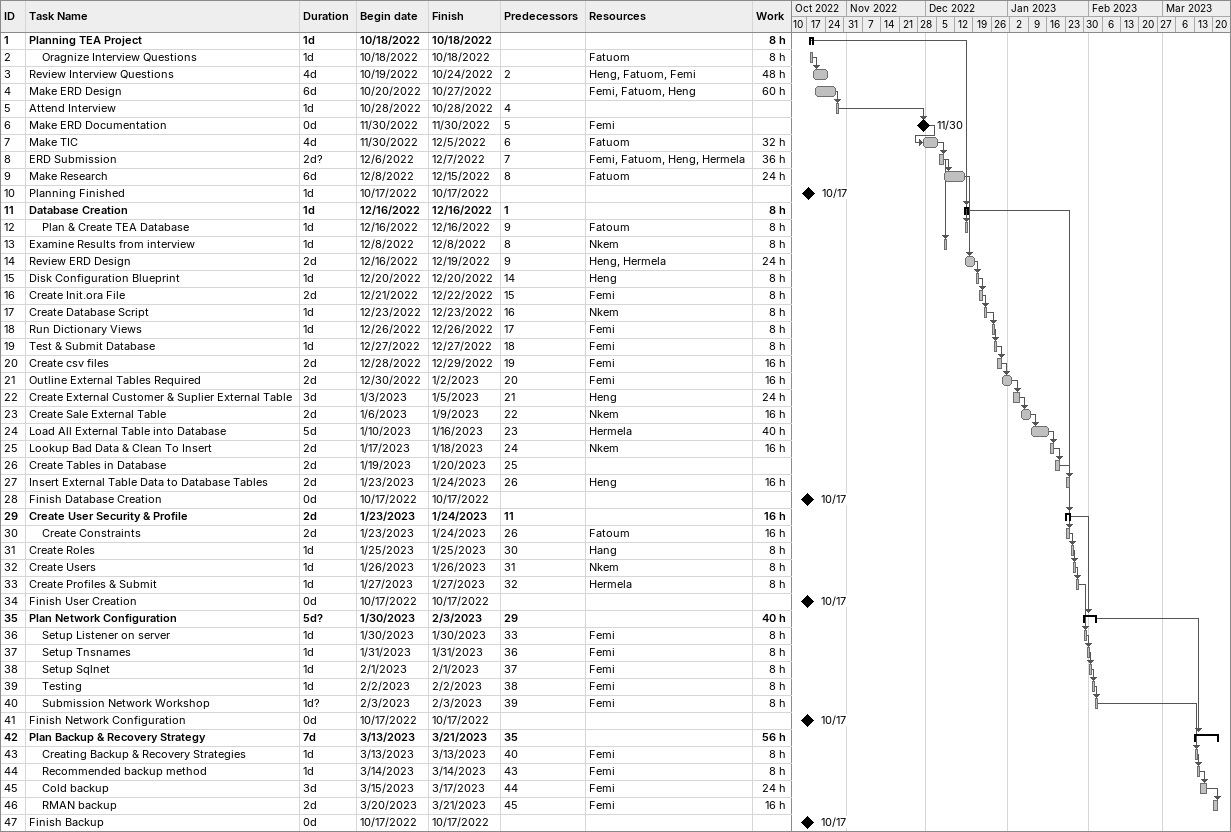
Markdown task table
| ID | Level | Task | Duration | Start | Finish | Predecessors | Resources | Work (h) |
|---|---|---|---|---|---|---|---|---|
| 1 | 1 | **Planning TEA Project** | 1d | 2022-10-18 | 2022-10-18 |  |  | 8 |
| 2 | 2 | Oragnize Interview Questions | 1d | 2022-10-18 | 2022-10-18 |  | Fatuom | 8 |
| 3 | 1 | Review Interview Questions | 4d | 2022-10-19 | 2022-10-24 | 2 | Heng, Fatuom, Femi | 48 |
| 4 | 1 | Make ERD Design | 6d | 2022-10-20 | 2022-10-27 |  | Femi, Fatuom, Heng | 60 |
| 5 | 1 | Attend Interview | 1d | 2022-10-28 | 2022-10-28 | 4 |  |  |
| 6 | 1 | Make ERD Documentation | 0d | 2022-11-30 | 2022-11-30 | 5 | Femi |  |
| 7 | 1 | Make TIC | 4d | 2022-11-30 | 2022-12-05 | 6 | Fatuom | 32 |
| 8 | 1 | ERD Submission | 2d? | 2022-12-06 | 2022-12-07 | 7 | Femi, Fatuom, Heng, Hermela | 36 |
| 9 | 1 | Make Research | 6d | 2022-12-08 | 2022-12-15 | 8 | Fatuom | 24 |
| 10 | 1 | Planning Finished | 1d | 2022-10-17 | 2022-10-17 |  |  |  |
| 11 | 1 | **Database Creation** | 1d | 2022-12-16 | 2022-12-16 | 1 |  | 8 |
| 12 | 2 | Plan & Create TEA Database | 1d | 2022-12-16 | 2022-12-16 | 9 | Fatoum | 8 |
| 13 | 1 | Examine Results from interview | 1d | 2022-12-08 | 2022-12-08 | 8 | Nkem | 8 |
| 14 | 1 | Review ERD Design | 2d | 2022-12-16 | 2022-12-19 | 9 | Heng, Hermela | 24 |
| 15 | 1 | Disk Configuration Blueprint | 1d | 2022-12-20 | 2022-12-20 | 14 | Heng | 8 |
| 16 | 1 | Create Init.ora File | 2d | 2022-12-21 | 2022-12-22 | 15 | Femi | 8 |
| 17 | 1 | Create Database Script | 1d | 2022-12-23 | 2022-12-23 | 16 | Nkem | 8 |
| 18 | 1 | Run Dictionary Views | 1d | 2022-12-26 | 2022-12-26 | 17 | Femi | 8 |
| 19 | 1 | Test & Submit Database | 1d | 2022-12-27 | 2022-12-27 | 18 | Femi | 8 |
| 20 | 1 | Create csv files | 2d | 2022-12-28 | 2022-12-29 | 19 | Femi | 16 |
| 21 | 1 | Outline External Tables Required | 2d | 2022-12-30 | 2023-01-02 | 20 | Femi | 16 |
| 22 | 1 | Create External Customer & Suplier External Table | 3d | 2023-01-03 | 2023-01-05 | 21 | Heng | 24 |
| 23 | 1 | Create Sale External Table | 2d | 2023-01-06 | 2023-01-09 | 22 | Nkem | 16 |
| 24 | 1 | Load All External Table into Database | 5d | 2023-01-10 | 2023-01-16 | 23 | Hermela | 40 |
| 25 | 1 | Lookup Bad Data & Clean To Insert | 2d | 2023-01-17 | 2023-01-18 | 24 | Nkem | 16 |
| 26 | 1 | Create Tables in Database | 2d | 2023-01-19 | 2023-01-20 | 25 |  |  |
| 27 | 1 | Insert External Table Data to Database Tables | 2d | 2023-01-23 | 2023-01-24 | 26 | Heng | 16 |
| 28 | 1 | Finish Database Creation | 0d | 2022-10-17 | 2022-10-17 |  |  |  |
| 29 | 1 | **Create User Security & Profile** | 2d | 2023-01-23 | 2023-01-24 | 11 |  | 16 |
| 30 | 2 | Create Constraints | 2d | 2023-01-23 | 2023-01-24 | 26 | Fatoum | 16 |
| 31 | 1 | Create Roles | 1d | 2023-01-25 | 2023-01-25 | 30 | Hang | 8 |
| 32 | 1 | Create Users | 1d | 2023-01-26 | 2023-01-26 | 31 | Nkem | 8 |
| 33 | 1 | Create Profiles & Submit | 1d | 2023-01-27 | 2023-01-27 | 32 | Hermela | 8 |
| 34 | 1 | Finish User Creation | 0d | 2022-10-17 | 2022-10-17 |  |  |  |
| 35 | 1 | **Plan Network Configuration** | 5d? | 2023-01-30 | 2023-02-03 | 29 |  | 40 |
| 36 | 2 | Setup Listener on server | 1d | 2023-01-30 | 2023-01-30 | 33 | Femi | 8 |
| 37 | 2 | Setup Tnsnames | 1d | 2023-01-31 | 2023-01-31 | 36 | Femi | 8 |
| 38 | 2 | Setup Sqlnet | 1d | 2023-02-01 | 2023-02-01 | 37 | Femi | 8 |
| 39 | 2 | Testing | 1d | 2023-02-02 | 2023-02-02 | 38 | Femi | 8 |
| 40 | 2 | Submission Network Workshop | 1d? | 2023-02-03 | 2023-02-03 | 39 | Femi | 8 |
| 41 | 1 | Finish Network Configuration | 0d | 2022-10-17 | 2022-10-17 |  |  |  |
| 42 | 1 | **Plan Backup & Recovery Strategy** | 7d | 2023-03-13 | 2023-03-21 | 35 |  | 56 |
| 43 | 2 | Creating Backup & Recovery Strategies | 1d | 2023-03-13 | 2023-03-13 | 40 | Femi | 8 |
| 44 | 2 | Recommended backup method | 1d | 2023-03-14 | 2023-03-14 | 43 | Femi | 8 |
| 45 | 2 | Cold backup | 3d | 2023-03-15 | 2023-03-17 | 44 | Femi | 24 |
| 46 | 2 | RMAN backup | 2d | 2023-03-20 | 2023-03-21 | 45 | Femi | 16 |
| 47 | 1 | Finish Backup | 0d | 2022-10-17 | 2022-10-17 |  |  |  |
